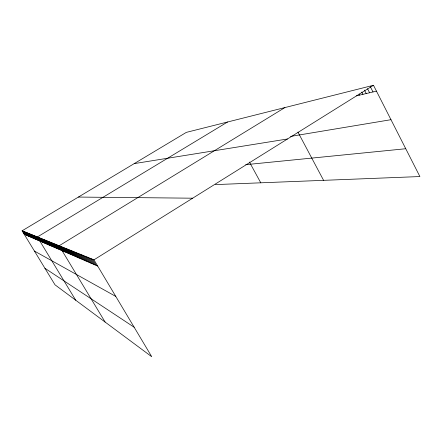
<?xml version="1.0" encoding="UTF-8"?>
<svg xmlns="http://www.w3.org/2000/svg" width="442" height="442" viewBox="0 0 442 442"><rect width="100%" height="100%" fill="white"/><g stroke="black" fill="none" stroke-linecap="round" stroke-linejoin="round"><path stroke-width="0.66" d="M373.479 85.278L186.342 132.373L22.1 230.807L93.969 259.83L373.479 85.278L419.9 176.551L215.447 184.596M284.902 107.572L59.14 245.763L105.124 322.069M227.547 122.009L37.371 236.973L75.737 300.228M356.479 95.859L376.457 91.129M290.51 136.423L390.982 119.694M134.213 163.617L287.477 138.987M245.719 164.678L405.75 148.733M78.411 197.06L192.662 198.198M24.194 234.243L97.676 266.056M34.443 251.073L115.782 296.416M44.924 268.266L134.164 327.24M24.249 231.674L26.393 235.194M23.807 231.498L25.945 235M23.376 231.321L25.498 234.807M22.945 231.149L25.061 234.619M22.52 230.978L24.625 234.431M22.1 230.807L55.012 284.825L151.744 356.722L93.969 259.83M36.796 236.741L39.227 240.752M36.227 236.514L38.647 240.498M35.664 236.282L38.073 240.249M35.106 236.061L37.504 240.006M34.559 235.835L36.94 239.757M34.012 235.619L36.382 239.52M33.476 235.398L35.83 239.282M32.94 235.183L35.283 239.045M32.415 234.973L34.747 238.813M31.89 234.763L34.211 238.581M31.376 234.553L33.686 238.348M30.868 234.348L33.161 238.127M30.36 234.144L32.647 237.901M29.863 233.94L32.133 237.68M29.365 233.741L31.631 237.459M28.879 233.542L31.128 237.243M28.393 233.348L30.631 237.028M27.912 233.155L30.139 236.818M27.437 232.962L29.658 236.608M26.968 232.774L29.178 236.398M26.503 232.586L28.697 236.194M26.045 232.398L28.227 235.989M25.586 232.216L27.763 235.785M25.139 232.033L27.299 235.586M24.691 231.851L26.846 235.387M49.703 241.951L52.427 246.465M48.979 241.658L51.686 246.144M48.266 241.371L50.957 245.829M47.559 241.089L50.239 245.514M46.863 240.807L49.526 245.211M46.178 240.531L48.824 244.907M45.498 240.255L48.128 244.603M44.83 239.984L47.443 244.31M44.167 239.719L46.764 244.012M43.509 239.453L46.095 243.724M42.863 239.194L45.438 243.437M42.228 238.934L44.78 243.155M41.592 238.68L44.134 242.873M40.968 238.426L43.498 242.597M40.355 238.177L42.868 242.327M39.741 237.929L42.244 242.056M39.139 237.685L41.625 241.791M38.542 237.448L41.018 241.525M37.957 237.21L40.415 241.266M62.637 247.177L65.654 252.189M61.742 246.818L64.742 251.796M60.863 246.459L63.841 251.404M59.996 246.111L62.957 251.023M58.294 245.426L61.217 250.271M57.46 245.089L60.361 249.901M56.637 244.752L59.521 249.537M55.825 244.426L58.692 249.178M55.023 244.106L57.874 248.824M54.233 243.785L57.062 248.47M53.454 243.47L56.267 248.128M52.681 243.155L55.477 247.785M51.924 242.851L54.697 247.448M51.173 242.547L53.935 247.117M50.432 242.249L53.173 246.791M74.411 251.934L77.693 257.404M73.35 251.504L76.604 256.929M72.3 251.078L75.538 256.471M71.267 250.664L74.483 256.012M70.25 250.255L73.444 255.559M69.25 249.846L72.416 255.117M68.267 249.448L71.411 254.68M67.294 249.056L70.416 254.249M66.333 248.669L69.438 253.83M65.388 248.288L68.471 253.41M64.46 247.912L67.516 252.995M63.543 247.542L66.582 252.592M87.289 257.133L90.859 263.101M86.024 256.62L89.56 262.537M84.776 256.117L88.284 261.99M83.549 255.62L87.03 261.443M82.345 255.133L85.798 260.913M81.157 254.653L84.582 260.388M79.985 254.183L83.389 259.868M78.836 253.719L82.218 259.36M77.704 253.26L81.057 258.857M76.588 252.813L79.919 258.366M75.494 252.371L78.798 257.879M92.588 259.272L96.268 265.443M91.229 258.725L94.881 264.841M89.892 258.183L93.516 264.25M88.582 257.653L92.174 263.67M249.432 162.048L260.78 182.811M297.947 132.108L323.583 180.342M359.103 93.975L359.683 95.102M367.534 88.726L369.589 92.754M364.484 90.124L366.236 93.549M361.771 92.063L362.932 94.328M370.335 86.726L372.998 91.947"/></g></svg>
